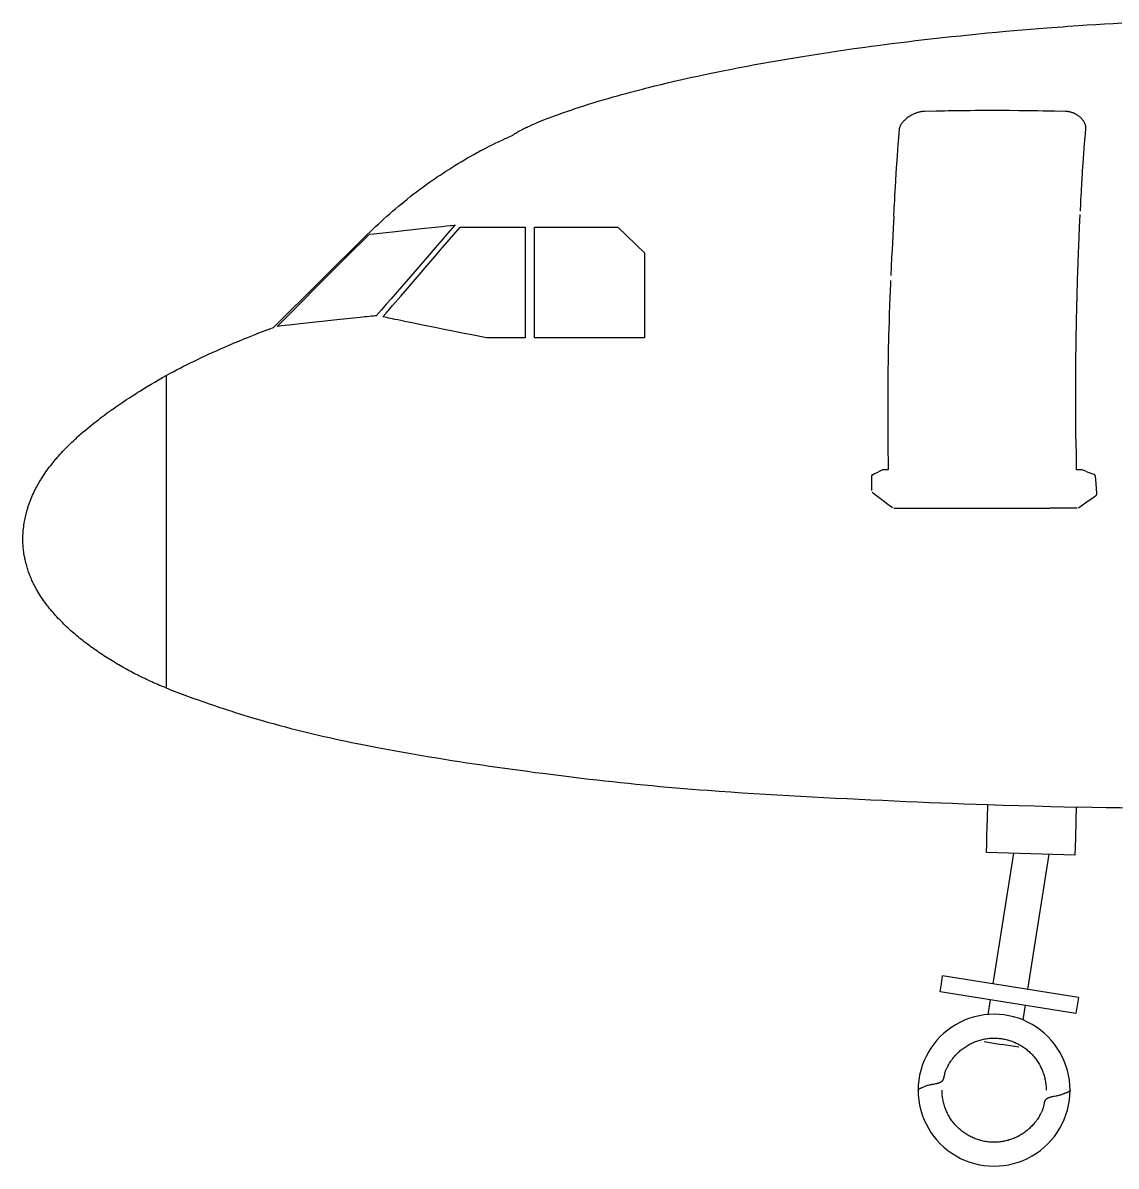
# Model space of a CAD drawing. Extents: x -62750 to 17911, y -49048 to 6133.
# Drawn here: x -62750 to -57028, y -5841 to 143 of the extents above; entities that cross this region are included whole.
import ezdxf

# ---------------------------------------------------------------- set-up
doc = ezdxf.new("R2010")
doc.units = 0
doc.linetypes.add('DASHED', pattern=[15, 12, -3])
doc.layers.get('0').update_dxf_attribs({"linetype": 'CONTINUOUS'})

msp = doc.modelspace()

# ---------------------------------------------------------------- linework, layer by layer
at = {"color": 7}
for p, q in [((-59636.4, -926.2), (-59496.3, -1061.3)), ((-61438.2, -1451.4), (-60947.5, -965.5)), ((-59496.3, -1061.3), (-59496.3, -1506.3)), ((-60122, -1196.9), (-60121.9, -1506.3)), ((-62000, -1702.8), (-62000.2, -3338.3)), ((-58251.3, -2196.6), (-58271.2, -2206.5)), ((-58221.4, -2196.6), (-58251.3, -2196.6)), ((-57207.1, -2196.6), (-57237, -2196.6)), ((-57186.9, -2204.1), (-57207.1, -2196.6)), ((-58191.3, -2396.6), (-58103.9, -2396.6)), ((-58103.9, -2396.6), (-57374.2, -2396.6)), ((-57243.6, -4212.6), (-57706.8, -4199.2)), ((-57671.8, -4887.4), (-57563.4, -4203.3)), ((-57490, -4916.2), (-57378, -4208.7)), ((-57942.6, -4887), (-57936, -4845.5)), ((-57225.8, -4958), (-57936, -4845.5)), ((-57949.1, -4928.5), (-57942.6, -4887)), ((-57239, -5041), (-57949.1, -4928.5)), ((-57697, -5046.8), (-57684.9, -4970.3)), ((-57515.3, -5075.6), (-57503.2, -4999.1)), ((-57719.6, -5189), (-57628.7, -5203.4)), ((-57537.8, -5217.8), (-57628.7, -5203.4))]:
    msp.add_line(p, q, dxfattribs=at)
at = {"color": 7, "linetype": 'DASHED', "ltscale": 0.001691}
msp.add_line((-62000.2, -3338.3), (-62000.2, -3338.2), dxfattribs=at)
at = {"color": 7, "linetype": 'DASHED', "ltscale": 0.001678}
msp.add_line((-62000.2, -3338.2), (-62000.2, -3338.3), dxfattribs=at)
at = {"color": 7, "ltscale": 0.001691}
msp.add_line((-62000.2, -3338.2), (-62000.2, -3338.3), dxfattribs=at)
at = {"color": 7, "ltscale": 0.001678}
msp.add_line((-62000.2, -3338.3), (-62000.2, -3338.2), dxfattribs=at)
at = {"color": 7, "linetype": 'DASHED', "ltscale": 0.400681}
msp.add_line((-57236.9, -3961.2), (-57236.9, -3961.1), dxfattribs=at)
at = {"color": 7}
for points in [[(-60185.4, -445.5), (-60183.2, -443.7), (-60180.9, -441.9), (-60178.5, -440), (-60176.5, -438.6), (-60174.5, -437.1), (-60170.1, -434.2), (-60165.3, -431.2), (-60160.2, -428.1), (-60157, -426.2), (-60153.6, -424.3), (-60146.5, -420.4), (-60139, -416.4), (-60130.9, -412.2), (-60122.4, -408), (-60116.9, -405.4), (-60111.3, -402.7), (-60105.3, -399.9), (-60099.1, -397.1), (-60086.4, -391.4), (-60073, -385.6), (-60061.4, -380.6), (-60049.2, -375.5), (-60036.6, -370.4), (-60023.6, -365.2), (-60014.7, -361.6), (-60005.6, -358.1), (-59996.3, -354.5), (-59986.7, -350.8), (-59967.1, -343.5), (-59946.7, -336), (-59925.5, -328.5), (-59903.7, -320.8), (-59882.1, -313.4), (-59859.9, -306), (-59837, -298.4), (-59813.5, -290.9), (-59789.5, -283.2), (-59764.8, -275.6), (-59739.5, -267.9), (-59713.7, -260.2), (-59687.4, -252.5), (-59660.5, -244.8), (-59638.4, -238.6), (-59616.1, -232.4), (-59593.4, -226.2), (-59570.4, -220), (-59549.7, -214.5), (-59528.8, -209), (-59507.6, -203.6), (-59491.6, -199.5), (-59475.4, -195.4), (-59442.8, -187.3), (-59409.6, -179.2), (-59376.1, -171.2), (-59342, -163.2), (-59307.6, -155.3), (-59277.9, -148.6), (-59248, -142), (-59217.8, -135.4), (-59187.3, -128.9), (-59156.6, -122.4), (-59130.7, -117.1), (-59104.8, -111.8), (-59078.6, -106.5), (-59059, -102.6), (-59039.2, -98.7), (-59019.2, -94.8), (-58999.2, -90.9), (-58959, -83.3), (-58918.5, -75.8), (-58877.6, -68.3), (-58836.5, -61), (-58795.1, -53.8), (-58753.4, -46.7), (-58711.4, -39.6), (-58669.2, -32.7), (-58625, -25.7), (-58580.6, -18.7), (-58535.9, -11.9), (-58491, -5.2), (-58445.8, 1.4), (-58400.5, 7.9), (-58354.9, 14.2), (-58309.1, 20.5), (-58263.1, 26.6), (-58216.9, 32.6), (-58170.5, 38.4), (-58124, 44.1), (-58077.2, 49.8), (-58030.3, 55.2), (-57983.8, 60.5), (-57937.1, 65.7), (-57890.3, 70.8), (-57843.3, 75.7), (-57796.2, 80.5), (-57748.9, 85.2), (-57701.5, 89.8), (-57653.9, 94.3), (-57606.2, 98.6), (-57563.1, 102.4), (-57519.9, 106.1), (-57476.7, 109.7), (-57433.3, 113.2), (-57389.8, 116.6), (-57362.6, 118.7), (-57335.3, 120.7), (-57308, 122.7), (-57280.6, 124.7), (-57225.7, 128.5), (-57180.4, 131.6), (-57135, 134.5), (-57089.5, 137.4), (-57043.9, 140.1), (-56998.1, 142.8)], [(-58031.5, -320.9), (-58035.9, -321.1), (-58040.3, -321.4), (-58044.7, -321.9), (-58049.1, -322.5), (-58053.5, -323.4), (-58057.9, -324.3), (-58062.3, -325.4), (-58066.7, -326.7), (-58071.1, -328.1), (-58075.5, -329.6), (-58077.9, -330.5), (-58080.3, -331.5), (-58082.7, -332.5), (-58085.1, -333.5), (-58089.9, -335.7), (-58094.6, -338), (-58099.2, -340.5), (-58103.8, -343.1), (-58108.3, -345.8), (-58112.6, -348.6), (-58116.9, -351.6), (-58121, -354.6), (-58125, -357.7), (-58128.9, -360.8), (-58132.6, -364.1), (-58136.1, -367.4), (-58137.9, -369), (-58139.5, -370.7), (-58141.9, -373.3), (-58144.2, -375.8), (-58146.4, -378.4), (-58148.5, -381), (-58150.9, -384.2), (-58153.1, -387.3), (-58154.1, -388.9), (-58155.1, -390.5), (-58156.3, -392.6), (-58157.5, -394.8), (-58158.5, -396.9), (-58159.8, -399.6), (-58160.8, -402.4), (-58161.8, -405.1), (-58162.6, -407.8), (-58163.2, -410.5), (-58163.7, -413.2), (-58164, -415.9)], [(-57477.8, -317.7), (-57537, -317.1), (-57585.5, -316.7), (-57611.7, -316.5), (-57645.8, -316.4), (-57672.3, -316.4), (-57706.3, -316.4), (-57730.9, -316.4), (-57766.7, -316.6), (-57791.9, -316.8), (-57817.2, -317.1), (-57853.9, -317.5), (-57871.9, -317.8), (-57908, -318.3), (-57926.1, -318.7), (-57969.9, -319.5), (-58031.5, -320.9)], [(-57438.9, -318.2), (-57458.3, -317.9), (-57477.8, -317.7)], [(-57292.9, -321), (-57350.7, -319.8), (-57410.2, -318.7), (-57438.8, -318.2)], [(-57186.6, -411.1), (-57186.5, -408.5), (-57186.4, -406), (-57186.6, -403.5), (-57186.8, -400.9), (-57187.1, -398.4), (-57187.6, -395.8), (-57188.2, -393.2), (-57188.7, -391.8), (-57189.1, -390.3), (-57190.1, -387.3), (-57191.3, -384.3), (-57192.7, -381.4), (-57194.2, -378.4), (-57195.4, -376.3), (-57196.7, -374.1), (-57198.1, -372), (-57199.1, -370.4), (-57200.3, -368.9), (-57202.6, -365.8), (-57205.1, -362.7), (-57207.8, -359.7), (-57210.6, -356.8), (-57213.6, -353.9), (-57216.7, -351.1), (-57219.9, -348.4), (-57223.2, -345.7), (-57226.7, -343.2), (-57230.3, -340.8), (-57233.9, -338.5), (-57237.7, -336.3), (-57241.5, -334.2), (-57245.5, -332.3), (-57249.5, -330.5), (-57251.5, -329.6), (-57253.6, -328.8), (-57255.6, -328), (-57257.7, -327.3), (-57260.9, -326.3), (-57264.1, -325.3), (-57267.3, -324.5), (-57270.5, -323.7), (-57274.2, -323), (-57277.8, -322.3), (-57281.5, -321.8), (-57285.3, -321.4), (-57289.1, -321.2), (-57292.9, -321)], [(-58164, -415.9), (-58165.3, -430.9), (-58167.8, -461.4), (-58170.4, -493.7), (-58172.4, -521.2), (-58174.7, -553), (-58176.2, -575), (-58178.9, -616.2), (-58180.7, -645.3), (-58183, -683.1), (-58184.9, -717.3), (-58185.8, -733.9)], [(-57191.7, -471.6), (-57190, -451.2), (-57188.9, -437.7), (-57186.6, -411.1)], [(-60626.3, -694.9), (-60611.5, -684.4), (-60596.5, -674.1), (-60581.5, -663.8), (-60566.4, -653.7), (-60551.2, -643.6), (-60536, -633.7), (-60520.6, -623.8), (-60505.2, -614.1), (-60488.9, -603.9), (-60472.4, -593.8), (-60455.9, -583.9), (-60439.4, -574.1), (-60422.8, -564.4), (-60406.1, -554.9), (-60389.6, -545.6), (-60373, -536.5), (-60364.7, -532), (-60356.4, -527.5), (-60343.9, -520.9), (-60331.3, -514.3), (-60318.8, -507.9), (-60306.2, -501.5), (-60290.1, -493.6), (-60273.9, -485.7), (-60257.7, -478), (-60241.4, -470.5), (-60225.1, -463), (-60215.4, -458.7), (-60205.7, -454.4), (-60195.6, -449.9), (-60185.4, -445.5)], [(-57206.1, -676.6), (-57203.8, -640.4), (-57203.3, -632.4), (-57200.6, -592.7), (-57198.6, -563.6), (-57197.4, -546.4), (-57194.8, -511.2), (-57193.2, -491.3), (-57191.7, -471.6)], [(-60947.5, -965.5), (-60933.2, -951.5), (-60918.8, -937.5), (-60904.2, -923.7), (-60889.6, -909.9), (-60874.9, -896.3), (-60860.1, -882.8), (-60845.2, -869.4), (-60830.2, -856.2), (-60815, -843), (-60799.8, -830), (-60784.5, -817.1), (-60769.1, -804.3), (-60753.6, -791.6), (-60738.1, -779.1), (-60722.4, -766.7), (-60706.6, -754.4), (-60690.7, -742.3), (-60674.8, -730.2), (-60658.7, -718.3), (-60642.6, -706.5), (-60626.3, -694.9)], [(-57215.3, -842.3), (-57213.2, -801.6), (-57212.2, -782.8), (-57209.9, -741.2), (-57207.1, -693), (-57206.1, -676.6)], [(-58185.9, -735.4), (-58187.5, -764.2), (-58188.9, -790.6), (-58189.5, -801.5), (-58191.1, -833.6), (-58192.8, -869)], [(-58192.4, -869.1), (-58195.5, -933.2), (-58199.2, -1007.9), (-58201.1, -1045.3), (-58202.9, -1084.6), (-58205.2, -1133.7), (-58207.2, -1179.3)], [(-57239.4, -1815), (-57239.3, -1763.3), (-57239.1, -1705.4), (-57238.7, -1654.6), (-57238.3, -1606.9), (-57237.7, -1552.5), (-57236.8, -1493.8), (-57235.9, -1438.6), (-57235.1, -1396.5), (-57234.4, -1365.8), (-57233.7, -1335.2), (-57232.8, -1298.5), (-57232, -1267.3), (-57230.8, -1225.6), (-57229.9, -1196.5), (-57228.8, -1162.4), (-57227.1, -1112.2), (-57225.2, -1063.3), (-57223.7, -1023.7), (-57221.8, -979.2), (-57219.4, -926.6), (-57217.8, -892.7), (-57216.2, -860.2)], [(-60937, -963.8), (-60913.3, -961.1), (-60882.6, -957.6), (-60849.3, -954), (-60815.7, -950.3), (-60739.7, -942.3), (-60664, -934.1), (-60592.8, -926.3), (-60555.9, -922.3), (-60533.4, -919.9), (-60513.4, -917.8), (-60507.2, -917.2), (-60493.5, -915.8), (-60486.3, -915.2)], [(-60492.1, -918.9), (-60503.3, -932.2), (-60514.6, -945.4), (-60537.3, -971.9), (-60555.3, -992.9), (-60567.4, -1006.8), (-60591.6, -1034.7), (-60632.5, -1081.7), (-60755.2, -1223.1), (-60791.2, -1264.5), (-60822.8, -1300.8), (-60846.2, -1327.7), (-60873.7, -1358.9), (-60901.2, -1390.1)], [(-60866.2, -1396.1), (-60849.1, -1376.2), (-60832, -1356.2), (-60814.8, -1336.2), (-60772.8, -1287.5), (-60727.3, -1234.8), (-60636.4, -1129.4), (-60582.4, -1066.7), (-60555.4, -1035.3), (-60504.5, -976.5), (-60460.8, -926.1)], [(-60460.8, -926.1), (-60451.9, -926.1), (-60445.8, -926.1), (-60432.8, -926.2), (-60424.5, -926.3)], [(-60424.4, -926.4), (-60419, -926.4), (-60379.9, -926.3), (-60353.3, -926.3), (-60308.3, -926.4), (-60284.8, -926.4), (-60258.8, -926.4), (-60211.9, -926.2), (-60197.7, -926.1)], [(-60197.7, -926.1), (-60188.1, -926.1), (-60169.7, -926.1), (-60122, -926)], [(-60122, -926), (-60122, -952.8), (-60122, -1007.5), (-60122, -1196.9)], [(-60072.1, -925.9), (-59998.7, -925.9), (-59936.8, -925.9), (-59856.6, -926.1), (-59774.4, -926.2), (-59636.4, -926.2)], [(-60071.9, -1506.4), (-60071.9, -1273.7), (-60072, -1116), (-60072.1, -969.2), (-60072.1, -925.9)], [(-61419.8, -1446.3), (-61382.9, -1409.4), (-61309.4, -1335.7), (-61197.3, -1223.5), (-61085.6, -1111.7), (-61037.2, -1063.2), (-61005.1, -1031.1), (-60988.9, -1015.1), (-60965.6, -992), (-60956.8, -983.3), (-60938.9, -965.9)], [(-58208.3, -1205.6), (-58208.3, -1205.9), (-58208.4, -1208.5), (-58208.7, -1217.2), (-58209.5, -1234.3), (-58210.1, -1248.2), (-58210.6, -1259.1)], [(-58210.6, -1259.1), (-58212, -1293.4), (-58213.6, -1336.1), (-58215.3, -1381.5), (-58216.7, -1421.4), (-58217.9, -1459), (-58218.9, -1495), (-58219.6, -1522), (-58220.4, -1558.2), (-58221.2, -1596.8), (-58221.8, -1633.8), (-58222.2, -1668.2), (-58222.4, -1698.2), (-58222.7, -1744.2), (-58222.8, -1781.8), (-58222.8, -1826.5), (-58222.8, -1848)], [(-60901.2, -1390.1), (-60906.3, -1390.6), (-60915.4, -1391.5), (-60926.9, -1392.6), (-60934.3, -1393.4), (-60948.9, -1394.9), (-60960.7, -1396.2), (-60984, -1398.8), (-61107.4, -1412.2), (-61312.5, -1434.4), (-61357, -1439.2), (-61376.7, -1441.3), (-61396.4, -1443.5), (-61405.9, -1444.6), (-61419.8, -1446.3)], [(-60803.5, -1409), (-60815.3, -1406.3), (-60825.9, -1404), (-60835.6, -1402), (-60844.9, -1400.1), (-60855.8, -1398), (-60866.2, -1396.1)], [(-60491.3, -1472.5), (-60554.6, -1459.5), (-60585.5, -1453.1), (-60656.3, -1438.8), (-60705.5, -1428.8), (-60750.6, -1419.8), (-60772, -1415.5), (-60788, -1412.2), (-60803.3, -1409)], [(-62000, -1702.8), (-61988.1, -1696.2), (-61976.1, -1689.7), (-61964, -1683.2), (-61955, -1678.4), (-61945.8, -1673.6), (-61927.5, -1664.1), (-61909.4, -1654.8), (-61891.1, -1645.5), (-61872.8, -1636.4), (-61854.4, -1627.3), (-61835.8, -1618.3), (-61815.7, -1608.7), (-61795.5, -1599.2), (-61775.1, -1589.8), (-61754.6, -1580.4), (-61733.9, -1571.2), (-61713, -1562), (-61690.1, -1552.1), (-61667.1, -1542.2), (-61644, -1532.4), (-61620.6, -1522.7), (-61597.1, -1513), (-61583.6, -1507.5), (-61570.1, -1502), (-61551.9, -1494.7), (-61533.6, -1487.4), (-61515.2, -1480.2), (-61496.3, -1472.9), (-61477.1, -1465.7), (-61457.8, -1458.5), (-61438.2, -1451.4)], [(-60323.6, -1506.2), (-60400.3, -1490.8), (-60440.1, -1482.9), (-60467.1, -1477.4), (-60491.3, -1472.5)], [(-60121.9, -1506.3), (-60207.1, -1506.2), (-60248.9, -1506.2), (-60323.6, -1506.2)], [(-59496.3, -1506.3), (-59581.5, -1506.3), (-59667.1, -1506.3), (-59753.8, -1506.4), (-59840.6, -1506.4), (-59995.4, -1506.4), (-60071.9, -1506.4)], [(-62750.2, -2556.4), (-62750, -2547.4), (-62749.7, -2538.5), (-62749.2, -2529.5), (-62748.6, -2520.6), (-62747.8, -2511.7), (-62746.9, -2502.8), (-62745.9, -2494), (-62744.7, -2485.2), (-62743.4, -2476.4), (-62741.9, -2467.6), (-62740.3, -2458.9), (-62738.7, -2450.9), (-62737, -2443), (-62735.2, -2435.1), (-62733.3, -2427.2), (-62731.3, -2419.4), (-62729.1, -2411.6), (-62727.8, -2407), (-62726.4, -2402.3), (-62725, -2397.7), (-62723.6, -2393), (-62720.5, -2383.8), (-62717.4, -2374.7), (-62715.7, -2370), (-62714, -2365.4), (-62712.2, -2360.7), (-62710.5, -2356.1), (-62706.8, -2346.9), (-62702.9, -2337.7), (-62699, -2328.7), (-62694.9, -2319.6), (-62690.6, -2310.7), (-62686.2, -2301.8), (-62681.7, -2293), (-62677.5, -2285.1), (-62673.3, -2277.2), (-62668.9, -2269.4), (-62664.4, -2261.7), (-62659.9, -2254), (-62657, -2249.3), (-62654.1, -2244.5), (-62651.1, -2239.8), (-62648.1, -2235.1), (-62642, -2225.7), (-62635.8, -2216.4), (-62629.6, -2207.6), (-62623.4, -2198.8), (-62617.1, -2190.2), (-62610.6, -2181.6), (-62604.1, -2173), (-62597.4, -2164.6), (-62592, -2157.9), (-62586.6, -2151.2), (-62581.1, -2144.6), (-62577, -2139.7), (-62572.8, -2134.8), (-62568.5, -2129.9), (-62564.2, -2125), (-62556.4, -2116.3), (-62548.6, -2107.7), (-62540.6, -2099.1), (-62532.6, -2090.7), (-62524.5, -2082.3), (-62517.7, -2075.4), (-62510.8, -2068.5), (-62503.9, -2061.7), (-62498.6, -2056.6), (-62493.4, -2051.5), (-62485.7, -2044.3), (-62478, -2037.1), (-62470.3, -2029.9), (-62464.5, -2024.6), (-62458.6, -2019.4), (-62452.7, -2014.1), (-62446.7, -2008.8), (-62434.7, -1998.4), (-62422.7, -1988.1), (-62410.5, -1978), (-62399.8, -1969.2), (-62389.1, -1960.5), (-62378.3, -1951.8), (-62367.4, -1943.3), (-62360.2, -1937.7), (-62353, -1932.2), (-62345.6, -1926.5), (-62338.1, -1920.8), (-62323.3, -1909.8), (-62308.3, -1898.8), (-62293.2, -1887.9), (-62278, -1877.1), (-62262.8, -1866.4), (-62247.5, -1855.9), (-62232.1, -1845.4), (-62219.8, -1837.2), (-62207.4, -1828.9), (-62194.9, -1820.8), (-62185.6, -1814.7), (-62176.2, -1808.7), (-62157.5, -1796.7), (-62147.8, -1790.6), (-62138, -1784.5), (-62118.5, -1772.5), (-62098.9, -1760.5), (-62079.3, -1748.7), (-62059.6, -1737.1), (-62039.8, -1725.5), (-62019.9, -1714.1), (-62000, -1702.8)], [(-58222.8, -1848), (-58222.8, -1908.9), (-58222.7, -1969.7), (-58222.5, -2030.6)], [(-57239.3, -1863.2), (-57239.3, -1847.1), (-57239.4, -1815.1)], [(-57238.5, -2035.7), (-57238.7, -1997.3), (-57239, -1958.9), (-57239.2, -1911), (-57239.3, -1863.2)], [(-58222.5, -2030.6), (-58222.2, -2095.5), (-58221.7, -2155.2), (-58221.4, -2196.6)], [(-58302.5, -2221.9), (-58303.1, -2222.2), (-58303.6, -2222.4), (-58304.1, -2222.8), (-58304.6, -2223.1), (-58305.1, -2223.5), (-58305.6, -2224), (-58306.5, -2224.9), (-58307.2, -2225.9), (-58307.8, -2227), (-58308.3, -2228.2), (-58308.6, -2229.4), (-58308.9, -2230.6), (-58308.9, -2231.8)], [(-57128.9, -2320.8), (-57133.4, -2268.6), (-57136.7, -2230.2), (-57136.8, -2229.5), (-57136.9, -2228.3), (-57137, -2228), (-57137.3, -2226.9), (-57137.7, -2225.8), (-57138.3, -2224.8), (-57138.9, -2223.9), (-57139.6, -2223), (-57140.4, -2222.2), (-57141.2, -2221.6), (-57141.7, -2221.2), (-57142.3, -2220.8), (-57142.9, -2220.5), (-57143.5, -2220.2), (-57144.1, -2220), (-57144.8, -2219.8)], [(-58304.6, -2314), (-58275.7, -2335.9), (-58246.9, -2357.7), (-58222.5, -2376), (-58198.1, -2394.3)], [(-57225.6, -2394.6), (-57185.8, -2367), (-57143.8, -2337.7), (-57133.6, -2330.6), (-57133.1, -2330.2), (-57132.5, -2329.7), (-57131.6, -2328.8), (-57130.9, -2328), (-57130.3, -2327.1), (-57129.8, -2326.2), (-57129.4, -2325.1), (-57129.1, -2324.1), (-57128.9, -2323), (-57128.9, -2321.9), (-57128.9, -2320.8)], [(-62000.2, -3338.3), (-62009.7, -3334.5), (-62019.1, -3330.7), (-62028.5, -3326.8), (-62037.8, -3322.8), (-62047.2, -3318.8), (-62056.5, -3314.8), (-62065.8, -3310.7), (-62075.1, -3306.6), (-62084.4, -3302.4), (-62093.7, -3298.1), (-62102.9, -3293.8), (-62112.1, -3289.4), (-62121.3, -3285), (-62130.5, -3280.6), (-62139.7, -3276), (-62148.8, -3271.5), (-62157.9, -3266.9), (-62167, -3262.2), (-62176, -3257.5), (-62185, -3252.7), (-62194.1, -3247.9), (-62203, -3243), (-62212, -3238.1), (-62220.9, -3233.1), (-62229.9, -3228.1), (-62238.7, -3223), (-62247.6, -3217.8), (-62256.4, -3212.7), (-62265.3, -3207.4), (-62274, -3202.1), (-62282.8, -3196.8), (-62291.5, -3191.4), (-62300.2, -3185.9), (-62308.9, -3180.4), (-62317.6, -3174.9), (-62326.2, -3169.3), (-62334.8, -3163.6), (-62343.3, -3157.9), (-62351.8, -3152.1), (-62360.3, -3146.3), (-62368.8, -3140.4), (-62377.2, -3134.5), (-62385.6, -3128.5), (-62393.9, -3122.5), (-62402.2, -3116.4), (-62410.5, -3110.2), (-62418.7, -3104), (-62426.9, -3097.7), (-62435.1, -3091.4), (-62443.1, -3085), (-62451.2, -3078.5), (-62459.2, -3072), (-62467.1, -3065.4), (-62475, -3058.8), (-62482.8, -3052.1), (-62490.6, -3045.3), (-62498.3, -3038.5), (-62506, -3031.6), (-62513.6, -3024.7), (-62521.1, -3017.7), (-62528.6, -3010.6), (-62535.9, -3003.4), (-62543.3, -2996.2), (-62550.5, -2989), (-62557.6, -2981.6), (-62564.7, -2974.2), (-62571.7, -2966.7), (-62578.6, -2959.2), (-62585.4, -2951.6), (-62592.2, -2943.9), (-62598.8, -2936.1), (-62605.3, -2928.3), (-62611.8, -2920.4), (-62618.1, -2912.4), (-62624.3, -2904.4), (-62630.4, -2896.2), (-62636.4, -2888.1), (-62642.3, -2879.8), (-62648, -2871.5), (-62653.7, -2863.1), (-62659.2, -2854.6), (-62664.6, -2846), (-62669.8, -2837.4), (-62674.9, -2828.7), (-62677.5, -2824.3), (-62680, -2819.8), (-62682.4, -2815.4), (-62684.7, -2811), (-62687.9, -2805.1), (-62691, -2799.1), (-62694, -2793.1), (-62696.9, -2787.1), (-62699.8, -2781), (-62702.6, -2774.9), (-62705.3, -2768.8), (-62708, -2762.6), (-62710.6, -2756.4), (-62713.1, -2750.2), (-62715.5, -2743.9), (-62717.9, -2737.6), (-62720.1, -2731.3), (-62722.4, -2725), (-62724.5, -2718.6), (-62726.5, -2712.3), (-62728.4, -2706), (-62730.3, -2699.7), (-62732, -2693.4), (-62733.7, -2687.1), (-62735.3, -2680.8), (-62736.8, -2674.5), (-62738.2, -2668.2), (-62739.6, -2661.9), (-62740.8, -2655.8), (-62742, -2649.7), (-62743, -2643.6), (-62744.4, -2634.9), (-62745.7, -2626.2), (-62746.6, -2618.7), (-62747.5, -2611.2), (-62748.1, -2605), (-62748.6, -2598.9), (-62749, -2594.1), (-62749.3, -2589.3), (-62749.7, -2581.5), (-62750, -2575.4), (-62750.2, -2566.8), (-62750.2, -2559.4), (-62750.2, -2556.4)], [(-62000.2, -3338.3), (-61972.3, -3349), (-61944.4, -3359.6), (-61916.4, -3370.1), (-61888.3, -3380.4), (-61860.2, -3390.7), (-61832.1, -3400.8), (-61803.8, -3410.8), (-61775.6, -3420.6), (-61747.3, -3430.3), (-61718.9, -3439.9), (-61704.7, -3444.6), (-61690.4, -3449.3), (-61676.2, -3454), (-61662.1, -3458.5), (-61639.3, -3465.8), (-61616.5, -3473), (-61593.7, -3480), (-61570.8, -3487), (-61547.9, -3493.9), (-61528.9, -3499.5), (-61509.8, -3505.1), (-61490.7, -3510.6), (-61476.4, -3514.7), (-61462, -3518.7), (-61433.3, -3526.7), (-61404.6, -3534.5), (-61375.9, -3542.1), (-61347.2, -3549.6), (-61318.4, -3557), (-61289.6, -3564.2), (-61260.8, -3571.2), (-61232, -3578.1), (-61203.2, -3584.9), (-61174.4, -3591.6), (-61145.5, -3598.1), (-61116.6, -3604.5), (-61087.7, -3610.8), (-61058.8, -3616.9), (-61029.9, -3623), (-61000.9, -3628.9), (-60972, -3634.8), (-60946.2, -3639.9), (-60920.4, -3644.9), (-60894.6, -3649.9), (-60875.2, -3653.6), (-60855.8, -3657.2), (-60817, -3664.4), (-60778.1, -3671.4), (-60739.2, -3678.3), (-60700.2, -3685.1), (-60661.2, -3691.7), (-60622.1, -3698.2), (-60583, -3704.6), (-60543.7, -3710.9), (-60504.5, -3717.1), (-60465.1, -3723.2), (-60425.8, -3729.3), (-60386.3, -3735.2), (-60346.8, -3741), (-60307.2, -3746.8), (-60267.5, -3752.4), (-60227.7, -3758.1), (-60187.9, -3763.6), (-60148.1, -3769), (-60108.1, -3774.4), (-60068, -3779.7), (-60028, -3784.9), (-59987.7, -3790.1), (-59947.4, -3795.1), (-59907.1, -3800.1), (-59866.5, -3805), (-59826, -3809.9), (-59785.4, -3814.6), (-59744.6, -3819.3), (-59703.8, -3823.8), (-59663, -3828.3), (-59621.9, -3832.7), (-59580.9, -3836.9), (-59539.8, -3841.1), (-59498.5, -3845.2), (-59457.2, -3849.1), (-59415.9, -3853), (-59374.3, -3856.7), (-59332.8, -3860.4), (-59291.3, -3863.9), (-59249.6, -3867.3), (-59207.9, -3870.6), (-59166.2, -3873.8)], [(-59166.2, -3873.8), (-59105.8, -3878), (-59045.4, -3882.1), (-58984.6, -3886.1), (-58923.9, -3889.9), (-58863, -3893.7), (-58802, -3897.3), (-58741, -3900.9), (-58679.9, -3904.3), (-58618.7, -3907.7), (-58557.5, -3911), (-58496.3, -3914.2), (-58435.1, -3917.3), (-58373.8, -3920.3), (-58312.6, -3923.3), (-58251.3, -3926.1), (-58190.1, -3928.9), (-58128.9, -3931.6), (-58067.6, -3934.2), (-58006.4, -3936.7), (-57945.1, -3939.1), (-57883.9, -3941.5), (-57822.7, -3943.7), (-57761.4, -3945.9), (-57700.1, -3948)], [(-57706.8, -4199.2), (-57705.6, -4154.9), (-57704.3, -4110.7), (-57702, -4022.1), (-57700.2, -3948)], [(-57700.1, -3948), (-57618.6, -3950.7), (-57537, -3953.2), (-57455.4, -3955.5), (-57412.7, -3956.7), (-57370, -3957.9), (-57299.8, -3959.7), (-57228.7, -3961.3)], [(-57687.9, -3948.4), (-57687.9, -3948.4), (-57687.9, -3948.4), (-57687.8, -3948.4), (-57687.8, -3948.4), (-57687.8, -3948.3)], [(-57687.8, -3948.3), (-57687.8, -3948.4), (-57687.8, -3948.4), (-57687.9, -3948.4), (-57687.9, -3948.4), (-57687.9, -3948.4)], [(-57661.7, -3949.2), (-57660.8, -3949.2), (-57660, -3949.2), (-57660, -3949.2), (-57659.9, -3949.2), (-57659.9, -3949.2), (-57659.9, -3949.2)], [(-57661.7, -3949.2), (-57660.8, -3949.2), (-57660, -3949.2), (-57660, -3949.2), (-57659.9, -3949.2), (-57659.9, -3949.2), (-57659.9, -3949.2)], [(-57237, -3961.2), (-57238.8, -4034.3), (-57241.1, -4123.4), (-57242.4, -4168), (-57243.6, -4212.6)], [(-56400.2, -3972.4), (-56457.4, -3972.3), (-56514.6, -3972.1), (-56571.9, -3971.8), (-56629.1, -3971.3), (-56666.4, -3970.9), (-56703.7, -3970.5), (-56742.8, -3970.1), (-56782, -3969.6), (-56858.5, -3968.5), (-56932.6, -3967.3), (-57006.6, -3966), (-57080.7, -3964.6), (-57154.7, -3963), (-57228.7, -3961.3)], [(-58064.2, -5443.2), (-58064.1, -5442.6), (-58064, -5441.9), (-58063.7, -5441.4), (-58063.5, -5440.9), (-58063.1, -5440.3), (-58062.7, -5439.7), (-58062.1, -5439), (-58061.5, -5438.4), (-58060.6, -5437.6), (-58059.9, -5437.1), (-58058.6, -5436.2), (-58057.5, -5435.4), (-58056.3, -5434.7), (-58054, -5433.4), (-58052.3, -5432.6), (-58050.7, -5431.8), (-58048.5, -5430.8), (-58047, -5430.1), (-58044.1, -5428.9), (-58039.1, -5426.8), (-58034.1, -5424.8), (-58030.6, -5423.4), (-58027, -5422.1), (-58022.7, -5420.5), (-58018.3, -5419.1), (-58013.9, -5417.7), (-58009.3, -5416.4), (-58004.6, -5415.2), (-57999.8, -5414.1), (-57994.5, -5413), (-57990.9, -5412.3), (-57983.6, -5411), (-57976.2, -5409.6), (-57972.5, -5408.9), (-57969.8, -5408.4), (-57967.1, -5407.8), (-57963.2, -5406.8), (-57959.3, -5405.7), (-57957.4, -5405.1), (-57955.5, -5404.5), (-57953.8, -5403.9), (-57952.1, -5403.2), (-57950.6, -5402.6), (-57949.1, -5402), (-57947.8, -5401.3), (-57946.5, -5400.7), (-57944.8, -5399.7), (-57943.1, -5398.7), (-57941.6, -5397.6), (-57939.8, -5396.2), (-57938.9, -5395.4), (-57938.1, -5394.7), (-57936.9, -5393.5), (-57935.8, -5392.2), (-57934.8, -5390.9), (-57933.8, -5389.5), (-57932.8, -5387.7), (-57931.8, -5385.8), (-57931, -5383.9), (-57930.5, -5382.4), (-57930, -5380.9), (-57929.4, -5379.3), (-57929, -5377.6), (-57928.4, -5375.4), (-57927.9, -5373.1), (-57927.3, -5370.1), (-57926.9, -5368), (-57926.1, -5363.8), (-57925.2, -5359.1), (-57924.7, -5356.8), (-57923.9, -5353.4), (-57923.1, -5350.2), (-57922.2, -5347.2), (-57921.1, -5344.2), (-57920.3, -5342.1), (-57919.5, -5340), (-57918.6, -5337.7), (-57917.6, -5335.5), (-57916, -5332.1), (-57914.3, -5328.6), (-57912.6, -5325.4), (-57911.5, -5323.2), (-57909.2, -5318.9), (-57906.5, -5314.1), (-57903.8, -5309.3), (-57901.9, -5306), (-57899.9, -5302.6), (-57896.7, -5297.3), (-57893.3, -5292), (-57891.6, -5289.4), (-57889.9, -5286.8), (-57888.1, -5284.3), (-57886.3, -5281.8), (-57884.4, -5279.3), (-57882.5, -5276.7), (-57878.6, -5271.8), (-57874.6, -5267), (-57870.5, -5262.3), (-57866.3, -5257.7), (-57862, -5253.2), (-57857.6, -5248.8), (-57853.1, -5244.4), (-57848.5, -5240.2), (-57843.8, -5236.1), (-57839, -5232.1), (-57834.1, -5228.2), (-57829.1, -5224.4), (-57824.1, -5220.7), (-57818.9, -5217.2), (-57813.7, -5213.8), (-57808.4, -5210.5), (-57803, -5207.3), (-57797.6, -5204.2), (-57792.1, -5201.3), (-57786.5, -5198.4), (-57780.9, -5195.8), (-57775.2, -5193.2), (-57769.4, -5190.8), (-57763.6, -5188.5), (-57757.7, -5186.3), (-57751.8, -5184.3), (-57745.9, -5182.4), (-57739.9, -5180.7), (-57733.8, -5179.1), (-57727.8, -5177.6), (-57721.6, -5176.3), (-57715.5, -5175.1), (-57709.4, -5174), (-57703.2, -5173.1), (-57697, -5172.4), (-57690.8, -5171.7), (-57684.5, -5171.3), (-57678.3, -5170.9), (-57672.1, -5170.7), (-57665.8, -5170.7), (-57659.6, -5170.8), (-57653.3, -5171), (-57647.1, -5171.4), (-57640.9, -5171.9), (-57634.6, -5172.6), (-57628.4, -5173.4), (-57622.3, -5174.3), (-57616.1, -5175.4), (-57610, -5176.6), (-57603.9, -5178), (-57597.8, -5179.5), (-57591.8, -5181.2), (-57585.8, -5182.9), (-57579.9, -5184.9), (-57574, -5186.9), (-57568.1, -5189.1), (-57562.3, -5191.4), (-57556.6, -5193.9), (-57550.9, -5196.5), (-57545.3, -5199.2), (-57539.7, -5202.1), (-57534.2, -5205), (-57528.8, -5208.1), (-57523.4, -5211.3), (-57518.2, -5214.7), (-57513, -5218.2), (-57507.9, -5221.7), (-57502.8, -5225.4), (-57497.9, -5229.2), (-57493, -5233.2), (-57488.2, -5237.2), (-57483.6, -5241.4), (-57479, -5245.6), (-57474.5, -5250), (-57470.1, -5254.4), (-57465.9, -5259), (-57461.7, -5263.6), (-57457.6, -5268.4), (-57453.7, -5273.2), (-57449.8, -5278.1), (-57446.1, -5283.1), (-57442.5, -5288.2), (-57439, -5293.4), (-57435.6, -5298.7), (-57432.4, -5304), (-57429.2, -5309.4), (-57426.2, -5314.9), (-57423.4, -5320.4), (-57420.6, -5326.1), (-57418, -5331.7), (-57415.5, -5337.5), (-57413.1, -5343.2), (-57410.9, -5349.1), (-57408.8, -5355), (-57406.9, -5360.9), (-57405.1, -5366.9), (-57403.4, -5372.9), (-57401.8, -5379), (-57400.4, -5385), (-57399.2, -5391.2), (-57398, -5397.6), (-57397, -5404), (-57396.1, -5410.5), (-57395.4, -5417), (-57394.9, -5423.5), (-57394.5, -5430.1), (-57394.2, -5436.6), (-57394.2, -5443.2)], [(-57269.2, -5443.2), (-57269.2, -5443.8), (-57269.4, -5444.4), (-57269.6, -5445), (-57269.8, -5445.5), (-57270.2, -5446.1), (-57270.6, -5446.6), (-57271.2, -5447.3), (-57271.9, -5448), (-57272.8, -5448.8), (-57273.4, -5449.2), (-57274.7, -5450.2), (-57275.8, -5450.9), (-57277, -5451.6), (-57279.4, -5452.9), (-57281, -5453.8), (-57282.6, -5454.6), (-57284.8, -5455.6), (-57286.3, -5456.2), (-57289.2, -5457.5), (-57294.2, -5459.6), (-57299.2, -5461.5), (-57302.7, -5462.9), (-57306.3, -5464.3), (-57310.6, -5465.8), (-57315, -5467.3), (-57319.5, -5468.7), (-57324, -5470), (-57328.7, -5471.2), (-57333.5, -5472.3), (-57338.8, -5473.4), (-57342.4, -5474.1), (-57349.8, -5475.4), (-57357.1, -5476.7), (-57360.8, -5477.4), (-57363.5, -5478), (-57366.2, -5478.6), (-57370.1, -5479.6), (-57374, -5480.6), (-57375.9, -5481.2), (-57377.8, -5481.8), (-57379.5, -5482.5), (-57381.3, -5483.1), (-57382.8, -5483.7), (-57384.2, -5484.4), (-57385.5, -5485), (-57386.8, -5485.7), (-57388.5, -5486.7), (-57390.2, -5487.7), (-57391.8, -5488.8), (-57393.6, -5490.2), (-57394.4, -5490.9), (-57395.2, -5491.7), (-57396.4, -5492.9), (-57397.5, -5494.2), (-57398.6, -5495.5), (-57399.5, -5496.9), (-57400.5, -5498.7), (-57401.5, -5500.5), (-57402.3, -5502.5), (-57402.9, -5503.9), (-57403.4, -5505.4), (-57403.9, -5507.1), (-57404.3, -5508.8), (-57404.9, -5511), (-57405.4, -5513.2), (-57406, -5516.3), (-57406.4, -5518.4), (-57407.2, -5522.5), (-57408.1, -5527.2), (-57408.6, -5529.6), (-57409.4, -5533), (-57410.2, -5536.1), (-57411.2, -5539.2), (-57412.2, -5542.1), (-57413, -5544.3), (-57413.8, -5546.4), (-57414.8, -5548.6), (-57415.7, -5550.8), (-57417.3, -5554.3), (-57419, -5557.7), (-57420.7, -5561), (-57421.8, -5563.1), (-57424.1, -5567.4), (-57426.8, -5572.3), (-57429.5, -5577.1), (-57431.4, -5580.4), (-57433.4, -5583.7), (-57436.6, -5589.1), (-57440, -5594.3), (-57441.7, -5596.9), (-57443.5, -5599.5), (-57445.2, -5602.1), (-57447.1, -5604.6), (-57448.9, -5607.1), (-57450.8, -5609.6), (-57454.7, -5614.5), (-57458.7, -5619.3), (-57462.8, -5624), (-57467, -5628.6), (-57471.3, -5633.2), (-57475.7, -5637.6), (-57480.2, -5641.9), (-57484.8, -5646.1), (-57489.5, -5650.3), (-57494.3, -5654.3), (-57499.2, -5658.2), (-57504.2, -5661.9), (-57509.2, -5665.6), (-57514.4, -5669.2), (-57519.6, -5672.6), (-57524.9, -5675.9), (-57530.3, -5679.1), (-57535.7, -5682.2), (-57541.2, -5685.1), (-57546.8, -5687.9), (-57552.5, -5690.6), (-57558.2, -5693.1), (-57563.9, -5695.6), (-57569.7, -5697.9), (-57575.6, -5700), (-57581.5, -5702), (-57587.5, -5703.9), (-57593.5, -5705.7), (-57599.5, -5707.3), (-57605.6, -5708.7), (-57611.7, -5710.1), (-57617.8, -5711.3), (-57624, -5712.3), (-57630.1, -5713.2), (-57636.3, -5714), (-57642.6, -5714.6), (-57648.8, -5715.1), (-57655, -5715.4), (-57661.3, -5715.6), (-57667.5, -5715.7), (-57673.8, -5715.6), (-57680, -5715.4), (-57686.2, -5715), (-57692.5, -5714.5), (-57698.7, -5713.8), (-57704.9, -5713), (-57711, -5712), (-57717.2, -5711), (-57723.3, -5709.7), (-57729.4, -5708.4), (-57735.5, -5706.8), (-57741.5, -5705.2), (-57747.5, -5703.4), (-57753.4, -5701.5), (-57759.3, -5699.4), (-57765.2, -5697.2), (-57771, -5694.9), (-57776.7, -5692.5), (-57782.4, -5689.9), (-57788, -5687.2), (-57793.6, -5684.3), (-57799.1, -5681.3), (-57804.5, -5678.2), (-57809.9, -5675), (-57815.1, -5671.7), (-57820.3, -5668.2), (-57825.5, -5664.6), (-57830.5, -5660.9), (-57835.4, -5657.1), (-57840.3, -5653.2), (-57845.1, -5649.1), (-57849.8, -5645), (-57854.3, -5640.8), (-57858.8, -5636.4), (-57863.2, -5631.9), (-57867.5, -5627.4), (-57871.6, -5622.7), (-57875.7, -5618), (-57879.7, -5613.2), (-57883.5, -5608.2), (-57887.2, -5603.2), (-57890.8, -5598.1), (-57894.3, -5592.9), (-57897.7, -5587.7), (-57900.9, -5582.3), (-57904.1, -5576.9), (-57907.1, -5571.5), (-57910, -5565.9), (-57912.7, -5560.3), (-57915.3, -5554.6), (-57917.8, -5548.9), (-57920.2, -5543.1), (-57922.4, -5537.3), (-57924.5, -5531.4), (-57926.4, -5525.5), (-57928.3, -5519.5), (-57929.9, -5513.5), (-57931.5, -5507.4), (-57932.9, -5501.3), (-57934.1, -5495.2), (-57935.3, -5488.8), (-57936.3, -5482.3), (-57937.2, -5475.8), (-57937.9, -5469.3), (-57938.5, -5462.8), (-57938.8, -5456.3), (-57939.1, -5449.7), (-57939.2, -5443.2)]]:
    msp.add_lwpolyline(points, dxfattribs=at)
for centre, radius, start, end in [((-18051.9, -1754.1), 39187.6, 180.41183, 180.64702), ((-109650.7, 101625.7), 115848.9, 296.310412, 296.327652), ((-29974.9, 70813.8), 77923.7, 249.560738, 249.593817), ((-14467, -2265.6), 43842, 179.95584, 180.05196), ((-57500.8, -976330.1), 973933.5, 89.9841838, 89.9925508), ((153381, -38333.7), 213235, 170.995002, 171.006285), ((4079753.8, -660257.4), 4188558, 170.9996872, 171.0002609), ((-57666.7, -5443.2), 397.5, 359.99993, 180.00005), ((-57666.7, -5443.2), 397.5, 179.99994, 0.00006)]:
    msp.add_arc(centre, radius, start, end, dxfattribs=at)

doc.saveas('drawing.dxf')
